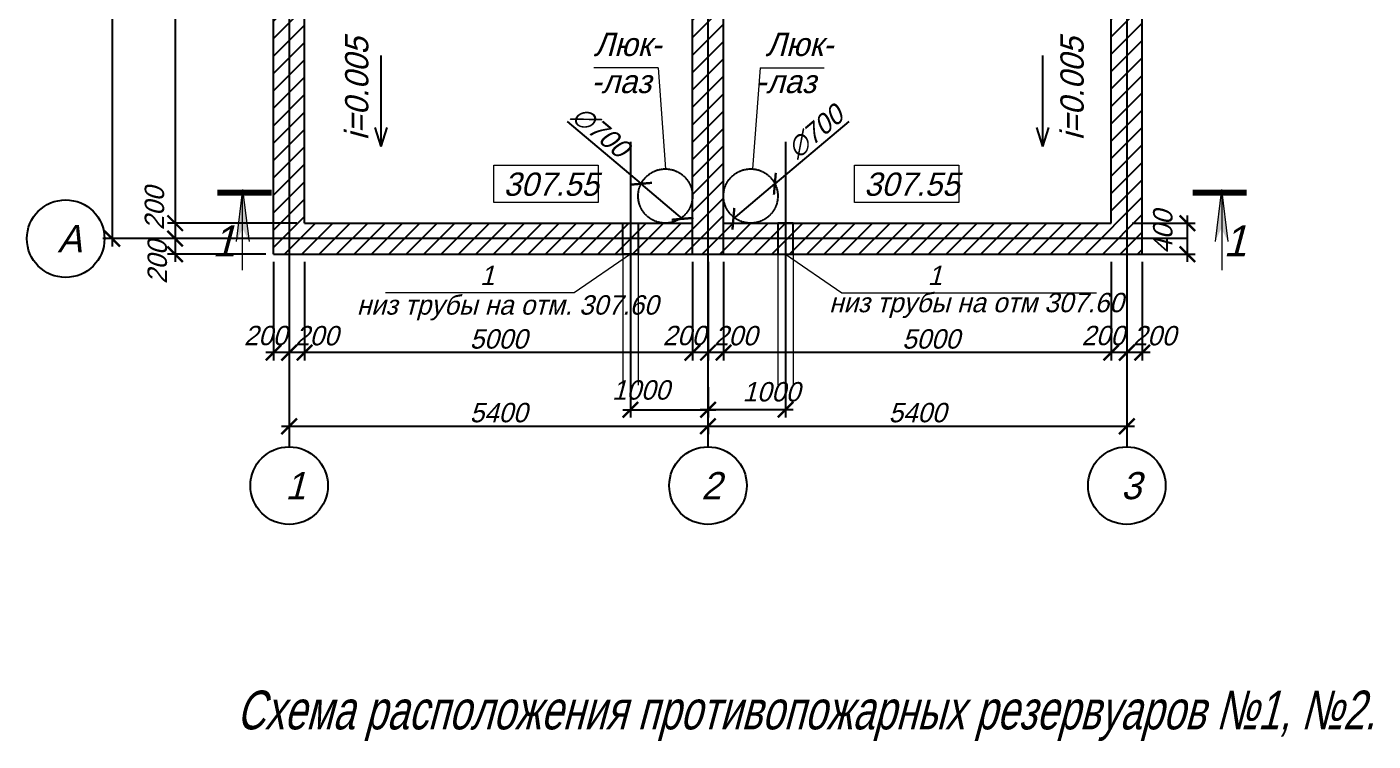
# Model space of a CAD drawing. Header units: millimetres. Extents: x 5929542 to 6152618, y 10240044 to 10382466.
# Drawn here: x 5987912 to 6005269, y 10299041 to 10308251 of the extents above; entities that cross this region are included whole.
import ezdxf

# ---------------------------------------------------------------- set-up
doc = ezdxf.new("R2010")
doc.units = ezdxf.units.MM
doc.header["$PDMODE"] = 35
doc.linetypes.add('ACAD_ISO02W100', pattern=[15, 12, -3])
doc.layers.get('Defpoints').update_dxf_attribs({"color": 253})
doc.layers.add('0 @ 1', color=7, linetype='Continuous')
doc.layers.add('Текст', color=134, linetype='Continuous', lineweight=13)
doc.styles.add('GOST 2.304', font='mipgost.ttf', dxfattribs={"width": 0.75, "oblique": 15})
doc.styles.add('ГОСТ 2.304', font='mipgost.ttf', dxfattribs={"oblique": 15})
doc.styles.add('Размеры', font='times.ttf', dxfattribs={"width": 0.6})
doc.dimstyles.new('Размер 200', dxfattribs={"dimtxt": 250, "dimasz": 200, "dimexe": 100, "dimexo": 100, "dimgap": 50, "dimtad": 1, "dimdec": 0, "dimlfac": 2, "dimdsep": 46, "dimtxsty": 'Размеры', "dimblk1": 'ARCHTICK', "dimblk2": 'ARCHTICK', "dimsah": 1, "dimcen": 300, "dimdle": 100, "dimclrd": 256, "dimclre": 256, "dimclrt": 7, "dimaunit": 1, "dimadec": 1, "dimazin": 0, "dimtfac": 1, "dimtdec": 0, "dimtmove": 1, "dimatfit": 3, "dimldrblk": 'ARCHTICK', "dimfxl": 1, "dimtolj": 1, "dimtzin": 0, "dimarcsym": 0})

# ---------------------------------------------------------------- blocks, each defined once
blk = doc.blocks.new('_ArchTick')
at = {"color": 0, "linetype": 'ByBlock', "const_width": 0.15}
blk.add_lwpolyline([(-0.5, -0.5), (0.5, 0.5)], dxfattribs=at)
blk = doc.blocks.new('*D79')
at = {"lineweight": -2, "transparency": 16777216}
for p, q in [((5989012, 10316020), (5989012, 10305420)), ((5989113, 10315920), (5988912, 10315920)), ((5989113, 10305520), (5988912, 10305520))]:
    blk.add_line(p, q, dxfattribs=at)
at = {"layer": 'Defpoints', "color": 0, "transparency": 16777216}
for p in [(5989213, 10315920), (5989012, 10305520), (5989213, 10305520)]:
    blk.add_point(p, dxfattribs=at)
at = {"lineweight": -2, "transparency": 16777216, "xscale": 200, "yscale": 200, "zscale": 200}
for p, rotation in [((5989012, 10315920), 90), ((5989012, 10305520), 270)]:
    blk.add_blockref('_ArchTick', p, dxfattribs=dict(at, rotation=rotation))
at = {"color": 7, "transparency": 16777216, "insert": (5988837, 10310720), "char_height": 250, "attachment_point": 5, "rotation": 90, "style": 'ГОСТ 2.304'}
blk.add_mtext('\\A1;10400', dxfattribs=at)
blk = doc.blocks.new('*D82')
at = {"lineweight": -2, "transparency": 16777216}
for p, q in [((5989823, 10315820), (5989823, 10305620)), ((5991393, 10315720), (5989723, 10315720)), ((5991393, 10305720), (5989723, 10305720))]:
    blk.add_line(p, q, dxfattribs=at)
at = {"layer": 'Defpoints', "color": 0, "transparency": 16777216}
for p in [(5991493, 10315720), (5989823, 10305720), (5991493, 10305720)]:
    blk.add_point(p, dxfattribs=at)
at = {"lineweight": -2, "transparency": 16777216, "xscale": 200, "yscale": 200, "zscale": 200}
for p, rotation in [((5989823, 10315720), 90), ((5989823, 10305720), 270)]:
    blk.add_blockref('_ArchTick', p, dxfattribs=dict(at, rotation=rotation))
at = {"color": 7, "transparency": 16777216, "insert": (5989648, 10310720), "char_height": 250, "attachment_point": 5, "rotation": 90, "style": 'ГОСТ 2.304'}
blk.add_mtext('\\A1;10000', dxfattribs=at)
blk = doc.blocks.new('*D83')
at = {"lineweight": -2, "transparency": 16777216}
for p, q in [((5989823, 10305820), (5989823, 10305420)), ((5991393, 10305720), (5989723, 10305720)), ((5990993, 10305520), (5989723, 10305520))]:
    blk.add_line(p, q, dxfattribs=at)
at = {"layer": 'Defpoints', "color": 0, "transparency": 16777216}
for p in [(5991493, 10305720), (5989823, 10305520), (5991093, 10305520)]:
    blk.add_point(p, dxfattribs=at)
at = {"lineweight": -2, "transparency": 16777216, "xscale": 200, "yscale": 200, "zscale": 200}
for p, rotation in [((5989823, 10305720), 90), ((5989823, 10305520), 270)]:
    blk.add_blockref('_ArchTick', p, dxfattribs=dict(at, rotation=rotation))
at = {"color": 7, "transparency": 16777216, "insert": (5989557, 10305908), "char_height": 250, "attachment_point": 5, "rotation": 90, "style": 'ГОСТ 2.304'}
blk.add_mtext('\\A1;200', dxfattribs=at)
blk = doc.blocks.new('*D84')
at = {"lineweight": -2, "transparency": 16777216}
for p, q in [((5989823, 10305620), (5989823, 10305220)), ((5990993, 10305520), (5989723, 10305520)), ((5990993, 10305320), (5989723, 10305320))]:
    blk.add_line(p, q, dxfattribs=at)
at = {"layer": 'Defpoints', "color": 0, "transparency": 16777216}
for p in [(5991093, 10305520), (5989823, 10305320), (5991093, 10305320)]:
    blk.add_point(p, dxfattribs=at)
at = {"lineweight": -2, "transparency": 16777216, "xscale": 200, "yscale": 200, "zscale": 200}
for p, rotation in [((5989823, 10305520), 90), ((5989823, 10305320), 270)]:
    blk.add_blockref('_ArchTick', p, dxfattribs=dict(at, rotation=rotation))
at = {"color": 7, "transparency": 16777216, "insert": (5989594, 10305215), "char_height": 250, "attachment_point": 5, "rotation": 90, "style": 'ГОСТ 2.304'}
blk.add_mtext('\\A1;200', dxfattribs=at)
blk = doc.blocks.new('*D85')
at = {"lineweight": -2, "transparency": 16777216}
for p, q in [((5991193, 10303100), (5996793, 10303100)), ((5991293, 10303082), (5991293, 10303000))]:
    blk.add_line(p, q, dxfattribs=at)
at = {"layer": 'Defpoints', "color": 0, "transparency": 16777216}
for p in [(5991293, 10303182), (5996693, 10303100), (5996693, 10303100)]:
    blk.add_point(p, dxfattribs=at)
at = {"lineweight": -2, "transparency": 16777216, "xscale": 200, "yscale": 200, "zscale": 200, "rotation": 180}
blk.add_blockref('_ArchTick', (5991293, 10303100), dxfattribs=at)
at = {"lineweight": -2, "transparency": 16777216, "xscale": 200, "yscale": 200, "zscale": 200}
blk.add_blockref('_ArchTick', (5996693, 10303100), dxfattribs=at)
at = {"color": 7, "transparency": 16777216, "insert": (5993993, 10303275), "char_height": 250, "attachment_point": 5, "style": 'ГОСТ 2.304'}
blk.add_mtext('\\A1;5400', dxfattribs=at)
blk = doc.blocks.new('*D86')
at = {"lineweight": -2, "transparency": 16777216}
for p, q in [((6002094, 10303260), (6002094, 10303000)), ((5996594, 10303100), (6002194, 10303100)), ((5996694, 10303082), (5996694, 10303000))]:
    blk.add_line(p, q, dxfattribs=at)
at = {"layer": 'Defpoints', "color": 0, "transparency": 16777216}
for p in [(6002094, 10303360), (5996694, 10303182), (6002094, 10303100)]:
    blk.add_point(p, dxfattribs=at)
at = {"lineweight": -2, "transparency": 16777216, "xscale": 200, "yscale": 200, "zscale": 200, "rotation": 180}
blk.add_blockref('_ArchTick', (5996694, 10303100), dxfattribs=at)
at = {"lineweight": -2, "transparency": 16777216, "xscale": 200, "yscale": 200, "zscale": 200}
blk.add_blockref('_ArchTick', (6002094, 10303100), dxfattribs=at)
at = {"color": 7, "transparency": 16777216, "insert": (5999394, 10303275), "char_height": 250, "attachment_point": 5, "style": 'ГОСТ 2.304'}
blk.add_mtext('\\A1;5400', dxfattribs=at)
blk = doc.blocks.new('*D87')
at = {"lineweight": -2, "transparency": 16777216}
for p, q in [((5991293, 10305220), (5991293, 10303950)), ((5991493, 10305220), (5991493, 10303950)), ((5991593, 10304050), (5991193, 10304050))]:
    blk.add_line(p, q, dxfattribs=at)
at = {"layer": 'Defpoints', "color": 0, "transparency": 16777216}
for p in [(5991293, 10305320), (5991493, 10305320), (5991293, 10304050)]:
    blk.add_point(p, dxfattribs=at)
at = {"lineweight": -2, "transparency": 16777216, "xscale": 200, "yscale": 200, "zscale": 200, "rotation": 180}
blk.add_blockref('_ArchTick', (5991293, 10304050), dxfattribs=at)
at = {"lineweight": -2, "transparency": 16777216, "xscale": 200, "yscale": 200, "zscale": 200}
blk.add_blockref('_ArchTick', (5991493, 10304050), dxfattribs=at)
at = {"color": 7, "transparency": 16777216, "insert": (5991650, 10304267), "char_height": 250, "attachment_point": 5, "style": 'ГОСТ 2.304'}
blk.add_mtext('\\A1;200', dxfattribs=at)
blk = doc.blocks.new('*D88')
at = {"lineweight": -2, "transparency": 16777216}
for p, q in [((5991093, 10305220), (5991093, 10303950)), ((5991293, 10305220), (5991293, 10303950)), ((5991393, 10304050), (5990993, 10304050))]:
    blk.add_line(p, q, dxfattribs=at)
at = {"layer": 'Defpoints', "color": 0, "transparency": 16777216}
for p in [(5991093, 10305320), (5991293, 10305320), (5991093, 10304050)]:
    blk.add_point(p, dxfattribs=at)
at = {"lineweight": -2, "transparency": 16777216, "xscale": 200, "yscale": 200, "zscale": 200, "rotation": 180}
blk.add_blockref('_ArchTick', (5991093, 10304050), dxfattribs=at)
at = {"lineweight": -2, "transparency": 16777216, "xscale": 200, "yscale": 200, "zscale": 200}
blk.add_blockref('_ArchTick', (5991293, 10304050), dxfattribs=at)
at = {"color": 7, "transparency": 16777216, "insert": (5990988, 10304269), "char_height": 250, "attachment_point": 5, "style": 'ГОСТ 2.304'}
blk.add_mtext('\\A1;200', dxfattribs=at)
blk = doc.blocks.new('*D89')
at = {"lineweight": -2, "transparency": 16777216}
for p, q in [((5996694, 10305220), (5996694, 10303950)), ((5996894, 10305220), (5996894, 10303950)), ((5996994, 10304050), (5996594, 10304050))]:
    blk.add_line(p, q, dxfattribs=at)
at = {"layer": 'Defpoints', "color": 0, "transparency": 16777216}
for p in [(5996694, 10305320), (5996894, 10305320), (5996694, 10304050)]:
    blk.add_point(p, dxfattribs=at)
at = {"lineweight": -2, "transparency": 16777216, "xscale": 200, "yscale": 200, "zscale": 200, "rotation": 180}
blk.add_blockref('_ArchTick', (5996694, 10304050), dxfattribs=at)
at = {"lineweight": -2, "transparency": 16777216, "xscale": 200, "yscale": 200, "zscale": 200}
blk.add_blockref('_ArchTick', (5996894, 10304050), dxfattribs=at)
at = {"color": 7, "transparency": 16777216, "insert": (5997051, 10304267), "char_height": 250, "attachment_point": 5, "style": 'ГОСТ 2.304'}
blk.add_mtext('\\A1;200', dxfattribs=at)
blk = doc.blocks.new('*D90')
at = {"lineweight": -2, "transparency": 16777216}
for p, q in [((5996494, 10305220), (5996494, 10303950)), ((5996694, 10305220), (5996694, 10303950)), ((5996794, 10304050), (5996394, 10304050))]:
    blk.add_line(p, q, dxfattribs=at)
at = {"layer": 'Defpoints', "color": 0, "transparency": 16777216}
for p in [(5996494, 10305320), (5996694, 10305320), (5996494, 10304050)]:
    blk.add_point(p, dxfattribs=at)
at = {"lineweight": -2, "transparency": 16777216, "xscale": 200, "yscale": 200, "zscale": 200, "rotation": 180}
blk.add_blockref('_ArchTick', (5996494, 10304050), dxfattribs=at)
at = {"lineweight": -2, "transparency": 16777216, "xscale": 200, "yscale": 200, "zscale": 200}
blk.add_blockref('_ArchTick', (5996694, 10304050), dxfattribs=at)
at = {"color": 7, "transparency": 16777216, "insert": (5996389, 10304269), "char_height": 250, "attachment_point": 5, "style": 'ГОСТ 2.304'}
blk.add_mtext('\\A1;200', dxfattribs=at)
blk = doc.blocks.new('*D91')
at = {"lineweight": -2, "transparency": 16777216}
for p, q in [((6002094, 10305220), (6002094, 10303950)), ((6002294, 10305220), (6002294, 10303950)), ((6002394, 10304050), (6001994, 10304050))]:
    blk.add_line(p, q, dxfattribs=at)
at = {"layer": 'Defpoints', "color": 0, "transparency": 16777216}
for p in [(6002094, 10305320), (6002294, 10305320), (6002094, 10304050)]:
    blk.add_point(p, dxfattribs=at)
at = {"lineweight": -2, "transparency": 16777216, "xscale": 200, "yscale": 200, "zscale": 200, "rotation": 180}
blk.add_blockref('_ArchTick', (6002094, 10304050), dxfattribs=at)
at = {"lineweight": -2, "transparency": 16777216, "xscale": 200, "yscale": 200, "zscale": 200}
blk.add_blockref('_ArchTick', (6002294, 10304050), dxfattribs=at)
at = {"color": 7, "transparency": 16777216, "insert": (6002451, 10304267), "char_height": 250, "attachment_point": 5, "style": 'ГОСТ 2.304'}
blk.add_mtext('\\A1;200', dxfattribs=at)
blk = doc.blocks.new('*D92')
at = {"lineweight": -2, "transparency": 16777216}
for p, q in [((6001894, 10305220), (6001894, 10303950)), ((6002094, 10305220), (6002094, 10303950)), ((6002194, 10304050), (6001794, 10304050))]:
    blk.add_line(p, q, dxfattribs=at)
at = {"layer": 'Defpoints', "color": 0, "transparency": 16777216}
for p in [(6001894, 10305320), (6002094, 10305320), (6001894, 10304050)]:
    blk.add_point(p, dxfattribs=at)
at = {"lineweight": -2, "transparency": 16777216, "xscale": 200, "yscale": 200, "zscale": 200, "rotation": 180}
blk.add_blockref('_ArchTick', (6001894, 10304050), dxfattribs=at)
at = {"lineweight": -2, "transparency": 16777216, "xscale": 200, "yscale": 200, "zscale": 200}
blk.add_blockref('_ArchTick', (6002094, 10304050), dxfattribs=at)
at = {"color": 7, "transparency": 16777216, "insert": (6001789, 10304269), "char_height": 250, "attachment_point": 5, "style": 'ГОСТ 2.304'}
blk.add_mtext('\\A1;200', dxfattribs=at)
blk = doc.blocks.new('*D93')
at = {"lineweight": -2, "transparency": 16777216}
for p, q in [((5996894, 10305220), (5996894, 10303950)), ((6001894, 10305220), (6001894, 10303950)), ((6001994, 10304050), (5996794, 10304050))]:
    blk.add_line(p, q, dxfattribs=at)
at = {"layer": 'Defpoints', "color": 0, "transparency": 16777216}
for p in [(5996894, 10305320), (6001894, 10305320), (5996894, 10304050)]:
    blk.add_point(p, dxfattribs=at)
at = {"lineweight": -2, "transparency": 16777216, "xscale": 200, "yscale": 200, "zscale": 200, "rotation": 180}
blk.add_blockref('_ArchTick', (5996894, 10304050), dxfattribs=at)
at = {"lineweight": -2, "transparency": 16777216, "xscale": 200, "yscale": 200, "zscale": 200}
blk.add_blockref('_ArchTick', (6001894, 10304050), dxfattribs=at)
at = {"color": 7, "transparency": 16777216, "insert": (5999569, 10304225), "char_height": 250, "attachment_point": 5, "style": 'ГОСТ 2.304'}
blk.add_mtext('\\A1;5000', dxfattribs=at)
blk = doc.blocks.new('*D94')
at = {"lineweight": -2, "transparency": 16777216}
for p, q in [((5991493, 10305220), (5991493, 10303950)), ((5996493, 10305220), (5996493, 10303950)), ((5996593, 10304050), (5991393, 10304050))]:
    blk.add_line(p, q, dxfattribs=at)
at = {"layer": 'Defpoints', "color": 0, "transparency": 16777216}
for p in [(5991493, 10305320), (5996493, 10305320), (5991493, 10304050)]:
    blk.add_point(p, dxfattribs=at)
at = {"lineweight": -2, "transparency": 16777216, "xscale": 200, "yscale": 200, "zscale": 200, "rotation": 180}
blk.add_blockref('_ArchTick', (5991493, 10304050), dxfattribs=at)
at = {"lineweight": -2, "transparency": 16777216, "xscale": 200, "yscale": 200, "zscale": 200}
blk.add_blockref('_ArchTick', (5996493, 10304050), dxfattribs=at)
at = {"color": 7, "transparency": 16777216, "insert": (5993993, 10304225), "char_height": 250, "attachment_point": 5, "style": 'ГОСТ 2.304'}
blk.add_mtext('\\A1;5000', dxfattribs=at)
blk = doc.blocks.new('*D100')
at = {"lineweight": -2, "transparency": 16777216}
for p in [(5994879, 10307030), (5996366, 10305776)]:
    blk.add_line(p, (5995831, 10306228), dxfattribs=at)
at = {"layer": 'Defpoints', "color": 0, "transparency": 16777216}
for p in [(5995831, 10306228), (5996366, 10305776)]:
    blk.add_point(p, dxfattribs=at)
at = {"lineweight": -2, "transparency": 16777216, "xscale": 200, "yscale": 200, "zscale": 200}
for p, rotation in [((5995831, 10306228), 319.8805582941653), ((5996366, 10305776), 139.8805582941652)]:
    blk.add_blockref('_ArchTick', p, dxfattribs=dict(at, rotation=rotation))
at = {"color": 7, "transparency": 16777216, "insert": (5995309, 10306897), "char_height": 250, "attachment_point": 5, "rotation": 319.8806, "style": 'ГОСТ 2.304'}
blk.add_mtext('\\A1;∅700', dxfattribs=at)
blk = doc.blocks.new('*D101')
at = {"lineweight": -2, "transparency": 16777216}
for p, q in [((6002876, 10305220), (6002876, 10305820)), ((6002165, 10305720), (6002976, 10305720)), ((6002165, 10305320), (6002976, 10305320))]:
    blk.add_line(p, q, dxfattribs=at)
at = {"layer": 'Defpoints', "color": 0, "transparency": 16777216}
for p in [(6002065, 10305720), (6002876, 10305720), (6002065, 10305320)]:
    blk.add_point(p, dxfattribs=at)
at = {"lineweight": -2, "transparency": 16777216, "xscale": 200, "yscale": 200, "zscale": 200}
for p, rotation in [((6002876, 10305720), 90), ((6002876, 10305320), 270)]:
    blk.add_blockref('_ArchTick', p, dxfattribs=dict(at, rotation=rotation))
at = {"color": 7, "transparency": 16777216, "insert": (6002559, 10305606), "char_height": 250, "attachment_point": 5, "rotation": 90, "style": 'ГОСТ 2.304'}
blk.add_mtext('\\A1;400', dxfattribs=at)
blk = doc.blocks.new('*D103')
at = {"lineweight": -2, "transparency": 16777216}
for p, q in [((5995694, 10303618), (5995694, 10303214)), ((5996694, 10303606), (5996694, 10303214)), ((5995594, 10303314), (5996794, 10303314))]:
    blk.add_line(p, q, dxfattribs=at)
at = {"layer": 'Defpoints', "color": 0, "transparency": 16777216}
for p in [(5995694, 10303718), (5996694, 10303706), (5996694, 10303314)]:
    blk.add_point(p, dxfattribs=at)
at = {"lineweight": -2, "transparency": 16777216, "xscale": 200, "yscale": 200, "zscale": 200, "rotation": 180}
blk.add_blockref('_ArchTick', (5995694, 10303314), dxfattribs=at)
at = {"lineweight": -2, "transparency": 16777216, "xscale": 200, "yscale": 200, "zscale": 200}
blk.add_blockref('_ArchTick', (5996694, 10303314), dxfattribs=at)
at = {"color": 7, "transparency": 16777216, "insert": (5995828, 10303567), "char_height": 250, "attachment_point": 5, "style": 'ГОСТ 2.304'}
blk.add_mtext('\\A1;1000', dxfattribs=at)
blk = doc.blocks.new('*D104')
at = {"lineweight": -2, "transparency": 16777216}
for p, q in [((5996694, 10303606), (5996694, 10303214)), ((5997694, 10303618), (5997694, 10303214)), ((5997794, 10303314), (5996594, 10303314))]:
    blk.add_line(p, q, dxfattribs=at)
at = {"layer": 'Defpoints', "color": 0, "transparency": 16777216}
for p in [(5996694, 10303706), (5997694, 10303718), (5996694, 10303314)]:
    blk.add_point(p, dxfattribs=at)
at = {"lineweight": -2, "transparency": 16777216, "xscale": 200, "yscale": 200, "zscale": 200, "rotation": 180}
blk.add_blockref('_ArchTick', (5996694, 10303314), dxfattribs=at)
at = {"lineweight": -2, "transparency": 16777216, "xscale": 200, "yscale": 200, "zscale": 200}
blk.add_blockref('_ArchTick', (5997694, 10303314), dxfattribs=at)
at = {"color": 7, "transparency": 16777216, "insert": (5997510, 10303544), "char_height": 250, "attachment_point": 5, "style": 'ГОСТ 2.304'}
blk.add_mtext('\\A1;1000', dxfattribs=at)
blk = doc.blocks.new('*D106')
at = {"lineweight": -2, "transparency": 16777216}
for p in [(5998509, 10307030), (5997021, 10305776)]:
    blk.add_line(p, (5997556, 10306228), dxfattribs=at)
at = {"layer": 'Defpoints', "color": 0, "transparency": 16777216}
for p in [(5997556, 10306228), (5997021, 10305776)]:
    blk.add_point(p, dxfattribs=at)
at = {"lineweight": -2, "transparency": 16777216, "xscale": 200, "yscale": 200, "zscale": 200}
for p, rotation in [((5997556, 10306228), 220.119441705933), ((5997021, 10305776), 40.11944170593295)]:
    blk.add_blockref('_ArchTick', p, dxfattribs=dict(at, rotation=rotation))
at = {"color": 7, "transparency": 16777216, "insert": (5998079, 10306897), "char_height": 250, "attachment_point": 5, "rotation": 40.1194, "style": 'ГОСТ 2.304'}
blk.add_mtext('\\A1;∅700', dxfattribs=at)

msp = doc.modelspace()

# ---------------------------------------------------------------- hatches: boundary and pattern name
at = {"linetype": 'ByBlock', "ltscale": 0.5}
h = msp.add_hatch(dxfattribs=at)
h.set_pattern_fill('ANSI31', color=256, scale=50, style=0)
h.set_pattern_definition([(45, (5582544.33, 11003224.47), (-112.2532, 112.2532), [])])
h.paths.add_polyline_path([(5996693.71011, 10315920.04037), (5991293.00649, 10315920.04037), (5991293.00649, 10305520.04037), (5996693.71011, 10305520.04037)])
h.paths.add_polyline_path([(5996493.71011, 10315720.04037), (5996493.71011, 10305720.04037), (5991493.00649, 10305720.04037), (5991493.00649, 10315720.04037)], flags=16)
h.paths.add_polyline_path([(6002093.71011, 10315920.04037), (5996693.71011, 10315920.04037), (5996693.71011, 10305520.04037), (6002093.71011, 10305520.04037)])
h.paths.add_polyline_path([(5996893.71011, 10315720.04037), (6001893.71011, 10315720.04037), (6001893.71011, 10305720.04037), (5996893.71011, 10305720.04037)], flags=16)
h.paths.add_polyline_path([(5998693.00649, 10316120.04037), (5991293.00649, 10316120.04037), (5991293.00649, 10315920.04037), (5998693.00649, 10315920.04037)])
h.paths.add_polyline_path([(6002093.71011, 10316120.04037), (5998693.00649, 10316120.04037), (5998693.00649, 10315920.04037), (6002093.71011, 10315920.04037)])
h.paths.add_polyline_path([(5991293.00649, 10315920.04037), (5991093.00649, 10315920.04037), (5991093.00649, 10305520.04037), (5991293.00649, 10305520.04037)])
h.paths.add_polyline_path([(5991293.00649, 10305520.04037), (5991093.00649, 10305520.04037), (5991093.00649, 10305320.04037), (5991293.00649, 10305320.04037)])
h.paths.add_polyline_path([(5996693.71011, 10305520.04037), (5991293.00649, 10305520.04037), (5991293.00649, 10305320.04037), (5996693.71011, 10305320.04037)])
h.paths.add_polyline_path([(6002093.71011, 10305520.04037), (5996693.71011, 10305520.04037), (5996693.71011, 10305320.04037), (6002093.71011, 10305320.04037)])
h.paths.add_polyline_path([(6002293.71011, 10305520.04037), (6002093.71011, 10305520.04037), (6002093.71011, 10305320.04037), (6002293.71011, 10305320.04037)])
h.paths.add_polyline_path([(6002293.71011, 10315920.04037), (6002093.71011, 10315920.04037), (6002093.71011, 10305520.04037), (6002293.71011, 10305520.04037)])
h.paths.add_polyline_path([(6002293.71011, 10316120.04037), (6002093.71011, 10316120.04037), (6002093.71011, 10315920.04037), (6002293.71011, 10315920.04037)])
at = {"linetype": 'ByBlock', "lineweight": 9}
h = msp.add_hatch(color=256, dxfattribs=at)
h.paths.add_polyline_path([(5990693.26916, 10306152.86551), (5990775.31928, 10305485.36367), (5990693.26916, 10305649.32555)])
h.paths.add_polyline_path([(5990693.26916, 10306152.86551), (5990693.26916, 10305649.32555), (5990611.21904, 10305485.36367)])
h = msp.add_hatch(color=256, dxfattribs=at)
h.paths.add_polyline_path([(6003313.63022, 10306152.86551), (6003231.5801, 10305485.36367), (6003313.63022, 10305649.32555)])
h.paths.add_polyline_path([(6003313.63022, 10306152.86551), (6003313.63022, 10305649.32555), (6003395.68034, 10305485.36367)])

# ---------------------------------------------------------------- linework, layer by layer
at = {"ltscale": 10}
for p, q in [((5991293.00649, 10316922.29097), (5991293.00649, 10302835.06484)), ((5996693.71011, 10316922.29097), (5996693.71011, 10302835.06484)), ((6002093.71011, 10316922.29097), (6002093.71011, 10302835.06484)), ((5995693.71011, 10306770.39442), (5995693.71011, 10303617.53333)), ((5997693.71011, 10306770.39442), (5997693.71011, 10303617.53333)), ((6002875.69591, 10305520.04037), (5988892.5271, 10305520.04037))]:
    msp.add_line(p, q, dxfattribs=at)
at = {"linetype": 'Continuous', "ltscale": 0.1}
for p, q in [((5991093.00649, 10305320.04037), (5991093.00649, 10316120.04037)), ((6002293.71011, 10305320.04037), (6002293.71011, 10316120.04037)), ((5991493.00649, 10305720.04037), (5991493.00649, 10315720.04037)), ((5996493.71011, 10305320.04037), (5996493.71011, 10315720.04037)), ((5996893.71011, 10305320.04037), (5996893.71011, 10315720.04037)), ((6001893.71011, 10305720.04037), (6001893.71011, 10315720.04037)), ((5991493.00649, 10305720.04037), (5996493.71011, 10305720.04037)), ((5996893.71011, 10305720.04037), (6001893.71011, 10305720.04037)), ((5991093.00649, 10305320.04037), (6002293.71011, 10305320.04037))]:
    msp.add_line(p, q, dxfattribs=at)
at = {"linetype": 'Continuous'}
for p, q in [((5992478.642, 10306709.58458), (5992478.642, 10307882.16633)), ((6001010.94661, 10306709.58458), (6001010.94661, 10307882.16633)), ((5992478.642, 10306709.58458), (5992402.37844, 10306954.6703)), ((5992478.642, 10306709.58458), (5992554.90557, 10306954.6703)), ((6001010.94661, 10306709.58458), (6000934.68305, 10306954.6703)), ((6001010.94661, 10306709.58458), (6001087.21017, 10306954.6703))]:
    msp.add_line(p, q, dxfattribs=at)
at = {"color": 0, "lineweight": 0, "ltscale": 1000}
for p, q in [((5996050.12607, 10307721.95047), (5995220.99297, 10307721.95047)), ((5997364.52158, 10307721.95047), (5998193.65468, 10307721.95047)), ((5995693.71011, 10305320.04037), (5994968.90919, 10304820.92492)), ((5997693.71011, 10305320.04037), (5998418.51103, 10304820.92492)), ((5994968.90919, 10304820.92492), (5992536.89086, 10304820.92492)), ((5998418.51103, 10304820.92492), (6001704.74047, 10304820.92492))]:
    msp.add_line(p, q, dxfattribs=at)
at = {"color": 0, "linetype": 'ByBlock', "lineweight": 9, "ltscale": 1000}
for p, q in [((5996050.12607, 10307721.95047), (5996143.71011, 10306420.04037)), ((5997364.52158, 10307721.95047), (5997269.23897, 10306419.1081)), ((5995593.71011, 10305720.04037), (5995593.71011, 10303630.38846)), ((5995793.71011, 10305720.04037), (5995793.71011, 10303630.38846)), ((5997593.71011, 10305720.04037), (5997593.71011, 10303630.38846)), ((5997793.71011, 10305720.04037), (5997793.71011, 10303630.38846))]:
    msp.add_line(p, q, dxfattribs=at)
at = {"linetype": 'ByBlock', "lineweight": 9}
for p, q in [((5990693.26916, 10306152.86551), (5990611.21904, 10305485.36367)), ((5990688.37255, 10306113.03018), (5990688.37255, 10305113.34012)), ((5990693.26916, 10306152.86551), (5990775.31928, 10305485.36367)), ((6003313.63022, 10306152.86551), (6003231.5801, 10305485.36367)), ((6003313.63022, 10306152.86551), (6003395.68034, 10305485.36367)), ((6003318.52683, 10306113.03018), (6003318.52683, 10305113.34012))]:
    msp.add_line(p, q, dxfattribs=at)
at = {"color": 0, "linetype": 'ByBlock', "lineweight": 9, "ltscale": 1000}
for points in [[(5993933.16353, 10306469.08478), (5995278.85311, 10306469.08478), (5995278.85311, 10305987.44058), (5993933.16353, 10305987.44058)], [(5998582.8391, 10306469.08478), (5999928.52868, 10306469.08478), (5999928.52868, 10305987.44058), (5998582.8391, 10305987.44058)]]:
    msp.add_lwpolyline(points, close=True, dxfattribs=at)
at = {"linetype": 'ByBlock', "lineweight": 9, "const_width": 80}
for points in [[(5991065.60555, 10306113.03018), (5990365.34202, 10306113.03018)], [(6002941.29383, 10306113.03018), (6003641.55736, 10306113.03018)]]:
    msp.add_lwpolyline(points, dxfattribs=at)
at = {"linetype": 'Continuous', "ltscale": 0.1}
for points in [[(5995793.71011, 10305320.04037), (5995593.71011, 10305320.04037), (5995593.71011, 10305720.04037), (5995793.71011, 10305720.04037)], [(5997593.71011, 10305320.04037), (5997793.71011, 10305320.04037), (5997793.71011, 10305720.04037), (5997593.71011, 10305720.04037)]]:
    msp.add_lwpolyline(points, close=True, dxfattribs=at)
at = {"color": 1, "linetype": 'ACAD_ISO02W100', "ltscale": 0.5}
for centre in [(5996143.71011, 10306070.04037), (5997243.71011, 10306070.04037)]:
    msp.add_circle(centre, 350, dxfattribs=at)
at = {"linetype": 'Continuous', "lineweight": 25, "ltscale": 100}
for centre in [(5988411.80372, 10305520.04037), (5991293.0052, 10302335.06484), (5996693.71011, 10302335.06484), (6002093.71011, 10302335.06484)]:
    msp.add_circle(centre, 500, dxfattribs=at)

# ---------------------------------------------------------------- texts
at = {"color": 0, "lineweight": 5, "ltscale": 2, "style": 'ГОСТ 2.304', "oblique": 15}
for p in [(5992313.95389, 10306787.92417), (6001537.89176, 10306787.92417)]:
    msp.add_text('i=0.005', height=300, rotation=90, dxfattribs=at).set_placement(p)
for s, p in [('Люк-', (5995219.56388, 10307875.76946)), ('Люк-', (5997434.58377, 10307875.76946)), ('-лаз', (5995186.53349, 10307397.27477)), ('-лаз', (5997310.7424, 10307397.27477))]:
    msp.add_text(s, height=300, dxfattribs=at).set_placement(p)
at = {"lineweight": 25, "ltscale": 2, "style": 'ГОСТ 2.304', "oblique": 15}
for p in [(5993754.21325, 10304920.92492), (5999525.88554, 10304920.92492)]:
    msp.add_text('1', height=250, dxfattribs=at).set_placement(p)
at = {"color": 0, "lineweight": 5, "ltscale": 2, "attachment_point": 1, "style": 'ГОСТ 2.304'}
for s, insert, char_height, width in [('307.55', (5994056.66939, 10306372.5355), 300, 3710.9600501), ('307.55', (5998706.34496, 10306372.5355), 300, 3710.9600501), ('\\pi201.37; низ трубы на отм. 307.60', (5991870.48864, 10304790.14794), 250, 3951.1728855), ('\\pi393.44; низ трубы на отм 307.60\\P\\pi1923.5;    ', (5997768.85359, 10304820.92492), 250, 4275.5033911)]:
    msp.add_mtext(s, dxfattribs=dict(at, insert=insert, char_height=char_height, width=width))
at = {"linetype": 'Continuous', "lineweight": 25, "ltscale": 100, "char_height": 350, "attachment_point": 1, "style": 'ГОСТ 2.304'}
for s, insert, width in [('\\fMipgost|b0|i0|c1|p34;\\W1.0000000000;\\T1.0000000000;\\o\\lА', (5988307.42872, 10305695.04037), 350), ('\\fMipgost|b0|i0|c1|p34;\\W1.0000000000;\\T1.0000000000;\\o\\l1', (5991243.2552, 10302510.06484), 249.75), ('\\fMipgost|b0|i0|c1|p34;\\W1.0000000000;\\T1.0000000000;\\o\\l2', (5996606.46011, 10302510.06484), 326.75), ('\\fMipgost|b0|i0|c1|p34;\\W1.0000000000;\\T1.0000000000;\\o\\l3', (6002018.71011, 10302510.06484), 300)]:
    msp.add_mtext(s, dxfattribs=dict(at, insert=insert, width=width))
at = {"layer": '0 @ 1', "linetype": 'ByBlock', "lineweight": 9, "style": 'ГОСТ 2.304', "oblique": 15}
for p in [(5990301.92172, 10305291.76782), (6003339.19045, 10305291.76782)]:
    msp.add_text('1', height=400, dxfattribs=at).set_placement(p)
at = {"layer": 'Текст', "ltscale": 100, "style": 'GOST 2.304', "oblique": 15, "width": 0.75}
msp.add_text('Схема расположения противопожарных резервуаров №1, №2.', height=500, dxfattribs=at).set_placement((5990614.84366, 10299191.32905))

# ---------------------------------------------------------------- dimensions: what is measured, and where the dimension line sits
for base, p1, p2, picture, middle in [((5989011.80372, 10305520.04037), (5989212.75499, 10315920.04037), (5989212.75499, 10305520.04037), '*D79', (5988836.80372, 10310720.04037)), ((5989823.43375, 10305720.04037), (5991493.00649, 10315720.04037), (5991493.00649, 10305720.04037), '*D82', (5989648.43375, 10310720.04037))]:
    dim = msp.add_linear_dim(base=base, p1=p1, p2=p2, angle=90, dimstyle='Размер 200', override={"dimlfac": 1, "dimtxsty": 'ГОСТ 2.304'})
    dim.commit()
    dim.dimension.update_dxf_attribs({"geometry": picture, "text_midpoint": middle})
for p1, p2, picture, middle in [((5996366.43149, 10305776.45118), (5995831.13954, 10306227.51938), '*D100', (5995195.4029, 10306763.22812)), ((5997020.98872, 10305776.45118), (5997556.28068, 10306227.51938), '*D106', (5998192.01731, 10306763.22812))]:
    dim = msp.add_diameter_dim_2p(p1=p1, p2=p2, dimstyle='Размер 200', override={"dimlfac": 1, "dimtxsty": 'ГОСТ 2.304'})
    dim.commit()
    dim.dimension.update_dxf_attribs({"geometry": picture, "text_midpoint": middle, "dimtype": 163})
for base, p1, p2, angle, picture, middle in [((5989823.43375, 10305520.04037), (5991493.00649, 10305720.04037), (5991093.00649, 10305520.04037), 90, '*D83', (5989731.91599, 10305907.63706)), ((6002875.69591, 10305720.04037), (6002065.24765, 10305320.04037), (6002065.24765, 10305720.04037), 90, '*D101', (6002734.08787, 10305605.70077)), ((5989823.43375, 10305320.04037), (5991093.00649, 10305520.04037), (5991093.00649, 10305320.04037), 90, '*D84', (5989768.89089, 10305215.43042)), ((5996693.71011, 10303314.484), (5997693.71011, 10303717.53333), (5996693.71011, 10303706.42314), 180, '*D104', (5997509.85528, 10303369.4434))]:
    dim = msp.add_linear_dim(base=base, p1=p1, p2=p2, angle=angle, dimstyle='Размер 200', override={"dimlfac": 1, "dimtxsty": 'ГОСТ 2.304'})
    dim.commit()
    dim.dimension.update_dxf_attribs({"geometry": picture, "text_midpoint": middle, "dimtype": 160})
for base, p1, p2, picture, middle in [((5991093.00649, 10304050.46763), (5991293.00649, 10305320.04037), (5991093.00649, 10305320.04037), '*D88', (5990988.39655, 10304093.94051)), ((5991293.00649, 10304050.46763), (5991493.00649, 10305320.04037), (5991293.00649, 10305320.04037), '*D87', (5991650.0848, 10304091.95085)), ((5991493.00649, 10304050.46763), (5996492.71011, 10305320.04037), (5991493.00649, 10305320.04037), '*D94', (5993992.8583, 10304050.46763)), ((5996493.71011, 10304050.46763), (5996693.71011, 10305320.04037), (5996493.71011, 10305320.04037), '*D90', (5996389.10016, 10304093.94051)), ((5996693.71011, 10304050.46763), (5996893.71011, 10305320.04037), (5996693.71011, 10305320.04037), '*D89', (5997050.78841, 10304091.95085)), ((5996893.71011, 10304050.46763), (6001893.71011, 10305320.04037), (5996893.71011, 10305320.04037), '*D93', (5999568.71011, 10304050.46763)), ((6001893.71011, 10304050.46763), (6002093.71011, 10305320.04037), (6001893.71011, 10305320.04037), '*D92', (6001789.10016, 10304093.94051)), ((6002093.71011, 10304050.46763), (6002293.71011, 10305320.04037), (6002093.71011, 10305320.04037), '*D91', (6002450.78841, 10304091.95085)), ((5996693.71011, 10303314.484), (5995693.71011, 10303717.53333), (5996693.71011, 10303706.42314), '*D103', (5995827.8392, 10303392.25933))]:
    dim = msp.add_linear_dim(base=base, p1=p1, p2=p2, dimstyle='Размер 200', override={"dimlfac": 1, "dimtxsty": 'ГОСТ 2.304'})
    dim.commit()
    dim.dimension.update_dxf_attribs({"geometry": picture, "text_midpoint": middle, "dimtype": 160})
for base, p1, p2, picture, middle in [((5996692.71011, 10303100.42978), (5991293.00649, 10303181.5704), (5996692.71011, 10303100.42978), '*D85', (5993992.8583, 10303275.42978)), ((6002093.71011, 10303100.42978), (5996693.71011, 10303181.5704), (6002093.71011, 10303360.0812), '*D86', (5999393.71011, 10303275.42978))]:
    dim = msp.add_linear_dim(base=base, p1=p1, p2=p2, dimstyle='Размер 200', override={"dimlfac": 1, "dimtxsty": 'ГОСТ 2.304'})
    dim.commit()
    dim.dimension.update_dxf_attribs({"geometry": picture, "text_midpoint": middle})

doc.saveas('drawing.dxf')
